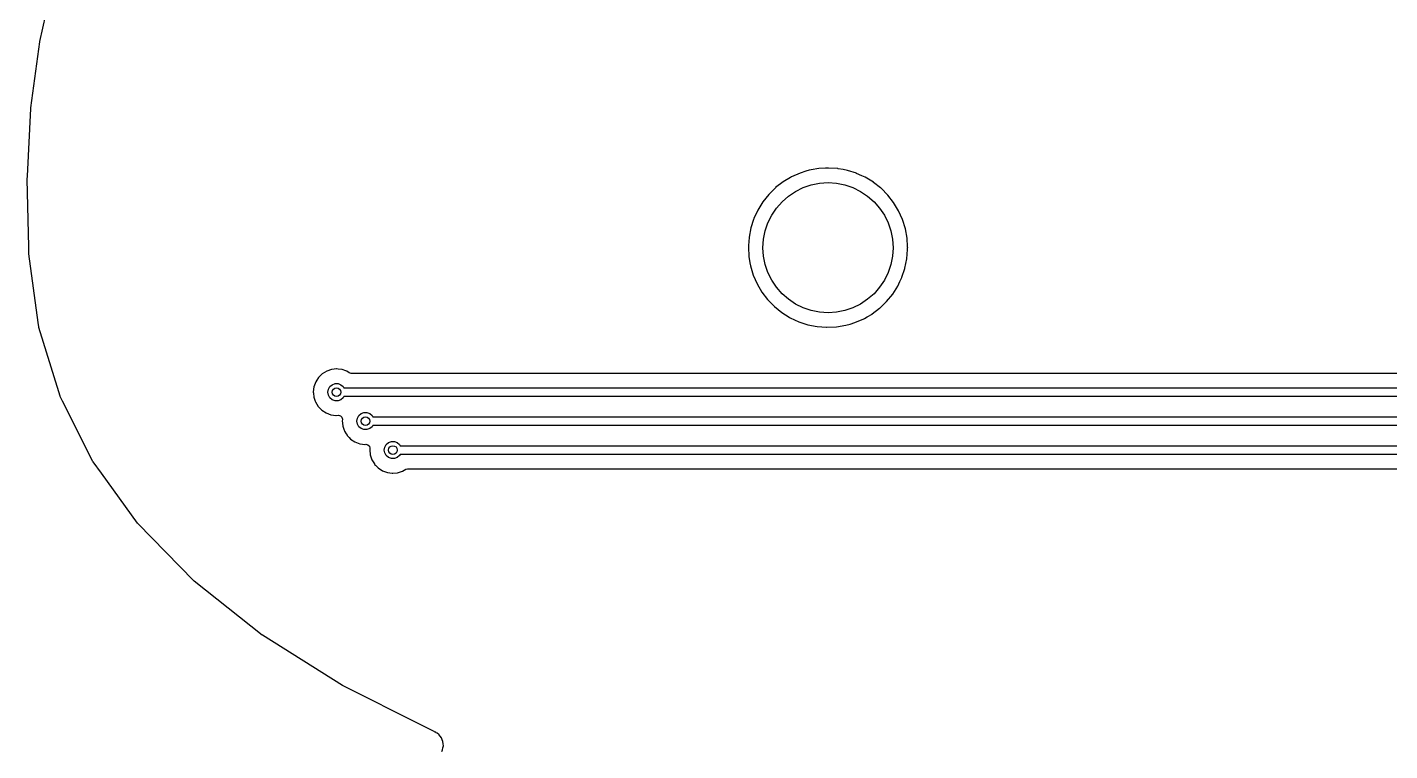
# Model space of a CAD drawing. Extents: x -3.92 to 3.92, y 0.02 to 7.83.
# Drawn here: x -2.409 to -0.554, y 5.87 to 6.855 of the extents above; entities that cross this region are included whole.
import ezdxf

# ---------------------------------------------------------------- set-up
doc = ezdxf.new("R2010")
doc.units = 0
doc.header["$MEASUREMENT"] = 0
doc.layers.add('BLACK', color=7, linetype='CONTINUOUS')

msp = doc.modelspace()

# ---------------------------------------------------------------- linework, layer by layer
at = {"layer": 'BLACK', "linetype": 'CONTINUOUS'}
for p, q in [((-2.39244, 6.83573), (-2.38025, 6.89024)), ((-2.40444, 6.74543), (-2.39252, 6.8353)), ((-2.39252, 6.8353), (-2.39244, 6.83573)), ((-2.40927, 6.65255), (-2.40454, 6.74453)), ((-2.40454, 6.74453), (-2.4045, 6.74493)), ((-2.4045, 6.74493), (-2.40444, 6.74543)), ((-1.33151, 6.66286), (-1.34195, 6.66101)), ((-1.33137, 6.66288), (-1.33151, 6.66286)), ((-1.33151, 6.66286), (-1.33151, 6.66286)), ((-1.32233, 6.66338), (-1.33137, 6.66288)), ((-1.31848, 6.66359), (-1.32233, 6.66338)), ((-1.31833, 6.6636), (-1.31848, 6.66359)), ((-1.31848, 6.66359), (-1.31848, 6.66359)), ((-1.3053, 6.66275), (-1.31833, 6.6636)), ((-1.30515, 6.66272), (-1.3053, 6.66275)), ((-1.29816, 6.6614), (-1.30515, 6.66272)), ((-1.30515, 6.66272), (-1.30515, 6.66272)), ((-2.40948, 6.64828), (-2.40947, 6.64864)), ((-2.40751, 6.55625), (-2.40948, 6.64828)), ((-2.40947, 6.64864), (-2.40927, 6.65255)), ((-1.37988, 6.64484), (-1.39021, 6.63687)), ((-1.37975, 6.64492), (-1.37988, 6.64484)), ((-1.37021, 6.6506), (-1.37975, 6.64492)), ((-1.37975, 6.64492), (-1.37975, 6.64492)), ((-1.36865, 6.65152), (-1.37021, 6.6506)), ((-1.35671, 6.6568), (-1.36865, 6.65152)), ((-1.34901, 6.65915), (-1.35671, 6.6568)), ((-1.34437, 6.66056), (-1.34901, 6.65915)), ((-1.34422, 6.66061), (-1.34437, 6.66056)), ((-1.34437, 6.66056), (-1.34437, 6.66056)), ((-1.34195, 6.66101), (-1.34422, 6.66061)), ((-1.33046, 6.64294), (-1.3189, 6.6437)), ((-1.3189, 6.6437), (-1.30734, 6.64294)), ((-1.29247, 6.66033), (-1.29816, 6.6614)), ((-1.28002, 6.6564), (-1.29247, 6.66033)), ((-1.27988, 6.65634), (-1.28002, 6.6564)), ((-1.27288, 6.65315), (-1.27988, 6.65634)), ((-1.27988, 6.65634), (-1.27988, 6.65634)), ((-1.26813, 6.65099), (-1.27288, 6.65315)), ((-1.25698, 6.6442), (-1.26813, 6.65099)), ((-1.25687, 6.64411), (-1.25698, 6.6442)), ((-1.24755, 6.63676), (-1.25687, 6.64411)), ((-1.39952, 6.62771), (-1.40765, 6.6175)), ((-1.39807, 6.62913), (-1.39952, 6.62771)), ((-1.39032, 6.63676), (-1.39807, 6.62913)), ((-1.39021, 6.63687), (-1.39032, 6.63676)), ((-1.38154, 6.61776), (-1.37282, 6.6254)), ((-1.37282, 6.6254), (-1.36319, 6.63183)), ((-1.36319, 6.63183), (-1.3528, 6.63696)), ((-1.3528, 6.63696), (-1.34182, 6.64068)), ((-1.34182, 6.64068), (-1.33046, 6.64294)), ((-1.30734, 6.64294), (-1.29597, 6.64068)), ((-1.29597, 6.64068), (-1.285, 6.63696)), ((-1.285, 6.63696), (-1.27461, 6.63183)), ((-1.27461, 6.63183), (-1.26497, 6.6254)), ((-1.26497, 6.6254), (-1.25626, 6.61776)), ((-1.24673, 6.63612), (-1.24755, 6.63676)), ((-1.23752, 6.62686), (-1.24673, 6.63612)), ((-1.23743, 6.62674), (-1.23752, 6.62686)), ((-1.22958, 6.61668), (-1.23743, 6.62674)), ((-1.23743, 6.62674), (-1.23743, 6.62674)), ((-1.41457, 6.60625), (-1.41991, 6.59466)), ((-1.41451, 6.60638), (-1.41457, 6.60625)), ((-1.40765, 6.6175), (-1.41451, 6.60638)), ((-1.39561, 6.59941), (-1.38918, 6.60904)), ((-1.38918, 6.60904), (-1.38154, 6.61776)), ((-1.25626, 6.61776), (-1.24862, 6.60904)), ((-1.24862, 6.60904), (-1.24218, 6.59941)), ((-1.22949, 6.61656), (-1.22958, 6.61668)), ((-1.22958, 6.61668), (-1.22958, 6.61668)), ((-1.22276, 6.60538), (-1.22949, 6.61656)), ((-1.42036, 6.59332), (-1.42397, 6.5821)), ((-1.42002, 6.59438), (-1.42036, 6.59332)), ((-1.41997, 6.59453), (-1.42002, 6.59438)), ((-1.42002, 6.59438), (-1.42002, 6.59438)), ((-1.41991, 6.59466), (-1.41997, 6.59453)), ((-1.41991, 6.59466), (-1.41991, 6.59466)), ((-1.40446, 6.57804), (-1.40074, 6.58902)), ((-1.40074, 6.58902), (-1.39561, 6.59941)), ((-1.24218, 6.59941), (-1.23706, 6.58902)), ((-1.23706, 6.58902), (-1.23333, 6.57804)), ((-1.21742, 6.59346), (-1.22276, 6.60538)), ((-1.21354, 6.581), (-1.21742, 6.59346)), ((-1.42647, 6.56913), (-1.42726, 6.55787)), ((-1.42645, 6.56928), (-1.42647, 6.56913)), ((-1.42647, 6.56913), (-1.42647, 6.56913)), ((-1.42643, 6.56942), (-1.42645, 6.56928)), ((-1.424, 6.58195), (-1.42643, 6.56942)), ((-1.42643, 6.56942), (-1.42643, 6.56942)), ((-1.42397, 6.5821), (-1.424, 6.58195)), ((-1.424, 6.58195), (-1.424, 6.58195)), ((-1.40672, 6.56668), (-1.40446, 6.57804)), ((-1.23333, 6.57804), (-1.23107, 6.56668)), ((-1.2112, 6.56815), (-1.21354, 6.581)), ((-2.40732, 6.54745), (-2.40751, 6.55625)), ((-1.42726, 6.55787), (-1.42738, 6.55625)), ((-1.42738, 6.55625), (-1.42732, 6.55513)), ((-1.42732, 6.55513), (-1.42677, 6.5441)), ((-1.40748, 6.55512), (-1.40672, 6.56668)), ((-1.40672, 6.54356), (-1.40748, 6.55512)), ((-1.23107, 6.56668), (-1.23031, 6.55512)), ((-1.23031, 6.55512), (-1.23107, 6.54356)), ((-1.21149, 6.53983), (-1.21044, 6.55285)), ((-1.21119, 6.568), (-1.2112, 6.56815)), ((-1.21048, 6.55625), (-1.21119, 6.568)), ((-1.21119, 6.568), (-1.21119, 6.568)), ((-1.21041, 6.55512), (-1.21048, 6.55625)), ((-1.21044, 6.55285), (-1.21042, 6.55474)), ((-1.21042, 6.55474), (-1.21041, 6.55503)), ((-1.21041, 6.55503), (-1.21041, 6.55512)), ((-1.21041, 6.55503), (-1.21041, 6.55503)), ((-2.40728, 6.54689), (-2.40732, 6.54745)), ((-2.39462, 6.45311), (-2.40728, 6.54689)), ((-1.42677, 6.5441), (-1.42673, 6.54321)), ((-1.42673, 6.54321), (-1.4267, 6.54307)), ((-1.4267, 6.54307), (-1.4267, 6.54307)), ((-1.4267, 6.54307), (-1.42521, 6.53439)), ((-1.42521, 6.53439), (-1.42452, 6.53035)), ((-1.40446, 6.53219), (-1.40672, 6.54356)), ((-1.40074, 6.52122), (-1.40446, 6.53219)), ((-1.23333, 6.53219), (-1.23706, 6.52122)), ((-1.23107, 6.54356), (-1.23333, 6.53219)), ((-1.21411, 6.52704), (-1.21149, 6.53983)), ((-1.42452, 6.53035), (-1.42447, 6.5302)), ((-1.42447, 6.5302), (-1.42447, 6.5302)), ((-1.42447, 6.5302), (-1.4236, 6.52729)), ((-1.4236, 6.52729), (-1.42078, 6.51784)), ((-1.42078, 6.51784), (-1.41556, 6.50587)), ((-1.39561, 6.51083), (-1.40074, 6.52122)), ((-1.23706, 6.52122), (-1.24218, 6.51083)), ((-1.2209, 6.50904), (-1.21824, 6.51465)), ((-1.21824, 6.51465), (-1.21817, 6.51486)), ((-1.21817, 6.51486), (-1.21416, 6.5269)), ((-1.21416, 6.5269), (-1.21411, 6.52704)), ((-1.41556, 6.50587), (-1.41548, 6.50574)), ((-1.41548, 6.50574), (-1.41548, 6.50574)), ((-1.41548, 6.50574), (-1.40902, 6.49474)), ((-1.40902, 6.49474), (-1.40902, 6.49474)), ((-1.40902, 6.49474), (-1.40894, 6.49461)), ((-1.38918, 6.50119), (-1.39561, 6.51083)), ((-1.38154, 6.49248), (-1.38918, 6.50119)), ((-1.24862, 6.50119), (-1.25626, 6.49248)), ((-1.24218, 6.51083), (-1.24862, 6.50119)), ((-1.2308, 6.49181), (-1.22383, 6.50285)), ((-1.22383, 6.50285), (-1.22247, 6.50574)), ((-1.22247, 6.50574), (-1.2209, 6.50904)), ((-1.40894, 6.49461), (-1.40885, 6.49449)), ((-1.40885, 6.49449), (-1.40111, 6.48435)), ((-1.40111, 6.48435), (-1.40111, 6.48435)), ((-1.40111, 6.48435), (-1.40102, 6.48423)), ((-1.40102, 6.48423), (-1.39191, 6.47488)), ((-1.37282, 6.48484), (-1.38154, 6.49248)), ((-1.36319, 6.4784), (-1.37282, 6.48484)), ((-1.3528, 6.47328), (-1.36319, 6.4784)), ((-1.27461, 6.4784), (-1.285, 6.47328)), ((-1.26497, 6.48484), (-1.27461, 6.4784)), ((-1.25626, 6.49248), (-1.26497, 6.48484)), ((-1.24844, 6.47263), (-1.23904, 6.48169)), ((-1.23904, 6.48169), (-1.2308, 6.49181)), ((-1.39191, 6.47488), (-1.38174, 6.46669)), ((-1.38174, 6.46669), (-1.38161, 6.46661)), ((-1.38161, 6.46661), (-1.38161, 6.46661)), ((-1.38161, 6.46661), (-1.37188, 6.46054)), ((-1.37188, 6.46054), (-1.37066, 6.45978)), ((-1.37066, 6.45978), (-1.35883, 6.45425)), ((-1.34182, 6.46955), (-1.3528, 6.47328)), ((-1.33046, 6.46729), (-1.34182, 6.46955)), ((-1.3189, 6.46654), (-1.33046, 6.46729)), ((-1.30734, 6.46729), (-1.3189, 6.46654)), ((-1.29597, 6.46955), (-1.30734, 6.46729)), ((-1.285, 6.47328), (-1.29597, 6.46955)), ((-1.28215, 6.45305), (-1.27015, 6.4582)), ((-1.27015, 6.4582), (-1.26924, 6.45873)), ((-1.26924, 6.45873), (-1.2657, 6.46079)), ((-1.2657, 6.46079), (-1.25886, 6.46476)), ((-1.25886, 6.46476), (-1.25874, 6.46485)), ((-1.25874, 6.46485), (-1.24856, 6.47254)), ((-1.25874, 6.46485), (-1.25874, 6.46485)), ((-1.24856, 6.47254), (-1.24844, 6.47263)), ((-2.39383, 6.44729), (-2.39462, 6.45311)), ((-2.39365, 6.44649), (-2.39383, 6.44729)), ((-2.36654, 6.35871), (-2.39365, 6.44649)), ((-1.35883, 6.45425), (-1.34643, 6.45018)), ((-1.34643, 6.45018), (-1.33362, 6.44764)), ((-1.33362, 6.44764), (-1.33347, 6.44763)), ((-1.33347, 6.44763), (-1.33347, 6.44763)), ((-1.33347, 6.44763), (-1.32075, 6.44666)), ((-1.32075, 6.44666), (-1.32075, 6.44666)), ((-1.32075, 6.44666), (-1.3206, 6.44665)), ((-1.3206, 6.44665), (-1.30756, 6.44723)), ((-1.30756, 6.44723), (-1.29468, 6.44937)), ((-1.29468, 6.44937), (-1.29454, 6.44941)), ((-1.29454, 6.44941), (-1.28895, 6.45105)), ((-1.29454, 6.44941), (-1.29454, 6.44941)), ((-1.28895, 6.45105), (-1.28215, 6.45305)), ((-2.00169, 6.38696), (-2.00771, 6.38326)), ((-2.00143, 6.38705), (-2.00169, 6.38696)), ((-1.99526, 6.38915), (-2.00143, 6.38705)), ((-2.00143, 6.38705), (-2.00143, 6.38705)), ((-1.995, 6.38924), (-1.99526, 6.38915)), ((-1.99472, 6.38927), (-1.995, 6.38924)), ((-1.98824, 6.38995), (-1.99472, 6.38927)), ((-1.99472, 6.38927), (-1.99472, 6.38927)), ((-1.98797, 6.38998), (-1.98824, 6.38995)), ((-1.98824, 6.38995), (-1.98824, 6.38995)), ((-1.98625, 6.38978), (-1.98797, 6.38998)), ((-1.98122, 6.38918), (-1.98625, 6.38978)), ((-1.98095, 6.38914), (-1.98122, 6.38918)), ((-1.98122, 6.38918), (-1.98122, 6.38918)), ((-1.98069, 6.38905), (-1.98095, 6.38914)), ((-1.97546, 6.38719), (-1.98069, 6.38905)), ((-1.98069, 6.38905), (-1.98069, 6.38905)), ((-1.97429, 6.38677), (-1.97546, 6.38719)), ((-1.97094, 6.38465), (-1.97429, 6.38677)), ((-1.96828, 6.38388), (-1.97094, 6.38465)), ((0.774739, 6.38388), (-1.96828, 6.38388)), ((-2.01901, 6.36573), (-2.0199, 6.35871)), ((-2.0166, 6.37237), (-2.01901, 6.36573)), ((-2.01502, 6.37482), (-2.0166, 6.37237)), ((-2.01292, 6.37808), (-2.01502, 6.37482)), ((-2.01277, 6.37831), (-2.01292, 6.37808)), ((-2.01292, 6.37808), (-2.01292, 6.37808)), ((-2.01036, 6.38067), (-2.01277, 6.37831)), ((-2.00791, 6.38307), (-2.01036, 6.38067)), ((-2.00771, 6.38326), (-2.00791, 6.38307)), ((-2.00791, 6.38307), (-2.00791, 6.38307)), ((-1.99929, 6.36231), (-1.99724, 6.36586)), ((-1.99724, 6.36586), (-1.99409, 6.3685)), ((-1.99409, 6.3685), (-1.99024, 6.3699)), ((-1.99024, 6.3699), (-1.98614, 6.3699)), ((-1.98614, 6.3699), (-1.98228, 6.3685)), ((-1.98228, 6.3685), (-1.97914, 6.36586)), ((-1.97914, 6.36586), (-1.97817, 6.36417)), ((-2.36654, 6.3587), (-2.36654, 6.35871)), ((-2.36478, 6.35298), (-2.36654, 6.3587)), ((-2.36447, 6.35222), (-2.36478, 6.35298)), ((-2.36127, 6.34587), (-2.36447, 6.35222)), ((-2.0199, 6.35871), (-2.01987, 6.35843)), ((-2.01987, 6.35843), (-2.01972, 6.35685)), ((-2.01987, 6.35843), (-2.01987, 6.35843)), ((-2.01972, 6.35685), (-2.01921, 6.35167)), ((-2.01921, 6.35167), (-2.01912, 6.35141)), ((-2.01912, 6.35141), (-2.01912, 6.35141)), ((-2.01912, 6.35141), (-2.01731, 6.34596)), ((-2, 6.35827), (-1.99929, 6.36231)), ((-1.99929, 6.35423), (-2, 6.35827)), ((-1.99724, 6.35068), (-1.99929, 6.35423)), ((-1.99409, 6.34804), (-1.99724, 6.35068)), ((-1.99024, 6.34664), (-1.99409, 6.34804)), ((-1.98614, 6.34664), (-1.99024, 6.34664)), ((-1.98228, 6.34804), (-1.98614, 6.34664)), ((-1.97914, 6.35068), (-1.98228, 6.34804)), ((-1.97817, 6.35236), (-1.97914, 6.35068)), ((-1.97817, 6.36417), (0.784955, 6.36417)), ((0.787402, 6.35236), (-1.97817, 6.35236)), ((-2.32001, 6.26396), (-2.36127, 6.34587)), ((-2.01731, 6.34596), (-2.01698, 6.34496)), ((-2.01698, 6.34496), (-2.01332, 6.33892)), ((-2.01332, 6.33892), (-2.01312, 6.33872)), ((-2.01312, 6.33872), (-2.01312, 6.33872)), ((-2.01312, 6.33872), (-2.01109, 6.33661)), ((-2.01109, 6.33661), (-2.0084, 6.33383)), ((-2.0084, 6.33383), (-2.00249, 6.32996)), ((-2.00249, 6.32996), (-1.99586, 6.32749)), ((-1.95787, 6.32649), (-1.95472, 6.32913)), ((-1.95472, 6.32913), (-1.95087, 6.33053)), ((-1.95087, 6.33053), (-1.94677, 6.33053)), ((-1.94677, 6.33053), (-1.94291, 6.32913)), ((-1.94291, 6.32913), (-1.93977, 6.32649)), ((-1.99586, 6.32749), (-1.99559, 6.32746)), ((-1.99559, 6.32746), (-1.99559, 6.32746)), ((-1.99559, 6.32746), (-1.98913, 6.3266)), ((-1.98913, 6.3266), (-1.98913, 6.3266)), ((-1.98913, 6.3266), (-1.98885, 6.32656)), ((-1.98885, 6.32656), (-1.98566, 6.32685)), ((-1.98566, 6.32685), (-1.98291, 6.32631)), ((-1.98291, 6.32631), (-1.9809, 6.32437)), ((-1.9809, 6.32437), (-1.98025, 6.32165)), ((-1.98028, 6.32129), (-1.98053, 6.31934)), ((-1.98053, 6.31934), (-1.97984, 6.3123)), ((-1.98025, 6.32165), (-1.98028, 6.32129)), ((-1.97984, 6.3123), (-1.97975, 6.31204)), ((-1.97975, 6.31204), (-1.97975, 6.31204)), ((-1.97975, 6.31204), (-1.97792, 6.30652)), ((-1.96063, 6.3189), (-1.95992, 6.32294)), ((-1.95992, 6.31486), (-1.96063, 6.3189)), ((-1.95992, 6.32294), (-1.95787, 6.32649)), ((-1.95787, 6.31131), (-1.95992, 6.31486)), ((-1.95472, 6.30867), (-1.95787, 6.31131)), ((-1.93977, 6.31131), (-1.94291, 6.30867)), ((-1.93977, 6.32649), (-1.9388, 6.3248)), ((-1.9388, 6.31299), (-1.93977, 6.31131)), ((-1.9388, 6.3248), (0.844011, 6.3248)), ((0.846457, 6.31299), (-1.9388, 6.31299)), ((-1.97792, 6.30652), (-1.97761, 6.30559)), ((-1.97761, 6.30559), (-1.97747, 6.30536)), ((-1.97747, 6.30536), (-1.9751, 6.30146)), ((-1.9751, 6.30146), (-1.97395, 6.29955)), ((-1.97395, 6.29955), (-1.97375, 6.29935)), ((-1.97375, 6.29935), (-1.97375, 6.29935)), ((-1.97375, 6.29935), (-1.97092, 6.29641)), ((-1.97092, 6.29641), (-1.96903, 6.29446)), ((-1.96903, 6.29446), (-1.96312, 6.29059)), ((-1.95087, 6.30727), (-1.95472, 6.30867)), ((-1.94677, 6.30727), (-1.95087, 6.30727)), ((-1.94291, 6.30867), (-1.94677, 6.30727)), ((-1.9173, 6.28976), (-1.91345, 6.29116)), ((-1.91345, 6.29116), (-1.90935, 6.29116)), ((-1.90935, 6.29116), (-1.90549, 6.28976)), ((-1.96312, 6.29059), (-1.95649, 6.28812)), ((-1.95649, 6.28812), (-1.95622, 6.28809)), ((-1.95622, 6.28809), (-1.95622, 6.28809)), ((-1.95622, 6.28809), (-1.94976, 6.28723)), ((-1.94976, 6.28723), (-1.94976, 6.28723)), ((-1.94976, 6.28723), (-1.94948, 6.28719)), ((-1.94948, 6.28719), (-1.94826, 6.2873)), ((-1.94826, 6.2873), (-1.94552, 6.28676)), ((-1.94552, 6.28676), (-1.9435, 6.28482)), ((-1.9435, 6.28482), (-1.94285, 6.2821)), ((-1.94289, 6.28174), (-1.94311, 6.27997)), ((-1.94311, 6.27997), (-1.94242, 6.27293)), ((-1.94285, 6.2821), (-1.94289, 6.28174)), ((-1.94242, 6.27293), (-1.94019, 6.26622)), ((-1.92321, 6.27953), (-1.9225, 6.28357)), ((-1.9225, 6.27549), (-1.92321, 6.27953)), ((-1.9225, 6.28357), (-1.92045, 6.28712)), ((-1.92045, 6.27194), (-1.9225, 6.27549)), ((-1.92045, 6.28712), (-1.9173, 6.28976)), ((-1.90549, 6.28976), (-1.90235, 6.28712)), ((-1.90235, 6.28712), (-1.90138, 6.28543)), ((-1.90138, 6.27362), (-1.90235, 6.27194)), ((-1.90138, 6.28543), (0.903066, 6.28543)), ((0.905512, 6.27362), (-1.90138, 6.27362)), ((-2.3196, 6.26329), (-2.32001, 6.26396)), ((-2.30842, 6.24784), (-2.3196, 6.26329)), ((-1.94019, 6.26622), (-1.94005, 6.26599)), ((-1.94005, 6.26599), (-1.93674, 6.26053)), ((-1.93674, 6.26053), (-1.93653, 6.26018)), ((-1.93653, 6.26018), (-1.93633, 6.25998)), ((-1.93633, 6.25998), (-1.93633, 6.25998)), ((-1.93633, 6.25998), (-1.93536, 6.25897)), ((-1.93536, 6.25897), (-1.93161, 6.25509)), ((-1.93161, 6.25509), (-1.9257, 6.25122)), ((-1.9173, 6.2693), (-1.92045, 6.27194)), ((-1.91345, 6.2679), (-1.9173, 6.2693)), ((-1.90935, 6.2679), (-1.91345, 6.2679)), ((-1.90549, 6.2693), (-1.90935, 6.2679)), ((-1.90235, 6.27194), (-1.90549, 6.2693)), ((-1.89398, 6.25322), (-1.89144, 6.25392)), ((-1.89144, 6.25392), (0.902323, 6.25392)), ((-2.25936, 6.18005), (-2.30842, 6.24784)), ((-1.9257, 6.25122), (-1.91907, 6.24875)), ((-1.91907, 6.24875), (-1.9188, 6.24872)), ((-1.9188, 6.24872), (-1.9188, 6.24872)), ((-1.9188, 6.24872), (-1.91234, 6.24786)), ((-1.91234, 6.24786), (-1.91234, 6.24786)), ((-1.91234, 6.24786), (-1.91206, 6.24782)), ((-1.91206, 6.24782), (-1.91179, 6.24784)), ((-1.91179, 6.24784), (-1.9053, 6.24843)), ((-1.91179, 6.24784), (-1.91179, 6.24784)), ((-1.9053, 6.24843), (-1.90502, 6.24846)), ((-1.9053, 6.24843), (-1.9053, 6.24843)), ((-1.90502, 6.24846), (-1.8983, 6.25065)), ((-1.8983, 6.25065), (-1.89398, 6.25322)), ((-2.25889, 6.1795), (-2.25936, 6.18005)), ((-2.18262, 6.10121), (-2.25889, 6.1795)), ((-2.18215, 6.10078), (-2.18262, 6.10121)), ((-2.08964, 6.02746), (-2.18215, 6.10078)), ((-2.08919, 6.02715), (-2.08964, 6.02746)), ((-1.98032, 5.95891), (-2.08919, 6.02715)), ((-1.97991, 5.95868), (-1.98032, 5.95891)), ((-1.87156, 5.90416), (-1.97991, 5.95868)), ((-1.86358, 5.90014), (-1.87156, 5.90416)), ((-1.85521, 5.89593), (-1.86358, 5.90014)), ((-1.85462, 5.89568), (-1.85521, 5.89593)), ((-1.85379, 5.89539), (-1.85462, 5.89568)), ((-1.85346, 5.89527), (-1.85379, 5.89539)), ((-1.85379, 5.89539), (-1.85379, 5.89539)), ((-1.85317, 5.89507), (-1.85346, 5.89527)), ((-1.85239, 5.89451), (-1.85317, 5.89507)), ((-1.85317, 5.89507), (-1.85317, 5.89507)), ((-1.85121, 5.89367), (-1.85239, 5.89451)), ((-1.85239, 5.89451), (-1.85239, 5.89451)), ((-1.85239, 5.89451), (-1.85239, 5.89451)), ((-1.84887, 5.89199), (-1.85121, 5.89367)), ((-1.84886, 5.89199), (-1.84887, 5.89199)), ((-1.84887, 5.89199), (-1.84887, 5.89199)), ((-1.84864, 5.89171), (-1.84886, 5.89199)), ((-1.84751, 5.89027), (-1.84864, 5.89171)), ((-1.84864, 5.89171), (-1.84864, 5.89171)), ((-1.84716, 5.88982), (-1.84751, 5.89027)), ((-1.84538, 5.88755), (-1.84716, 5.88982)), ((-1.84436, 5.885), (-1.84538, 5.88755)), ((-1.84538, 5.88755), (-1.84538, 5.88755)), ((-1.84538, 5.88755), (-1.84538, 5.88755)), ((-1.84328, 5.88232), (-1.84436, 5.885)), ((-1.84506, 5.86866), (-1.84379, 5.87115)), ((-1.84379, 5.87115), (-1.84379, 5.87115)), ((-1.84379, 5.87115), (-1.84378, 5.87115)), ((-1.84378, 5.87115), (-1.84326, 5.8739)), ((-1.84328, 5.88231), (-1.84328, 5.88232)), ((-1.84301, 5.87952), (-1.84328, 5.88231)), ((-1.84328, 5.88231), (-1.84328, 5.88231)), ((-1.84326, 5.8739), (-1.84273, 5.87669)), ((-1.84273, 5.8767), (-1.84301, 5.87952)), ((-1.84273, 5.87669), (-1.84273, 5.8767)), ((-1.84273, 5.8767), (-1.84273, 5.8767))]:
    msp.add_line(p, q, dxfattribs=at)
at = {"layer": 'BLACK'}
for centre in [(-1.98819, 6.35827), (-1.94882, 6.3189), (-1.9114, 6.27953)]:
    msp.add_circle(centre, 0.005906, dxfattribs=at)

doc.saveas('drawing.dxf')
